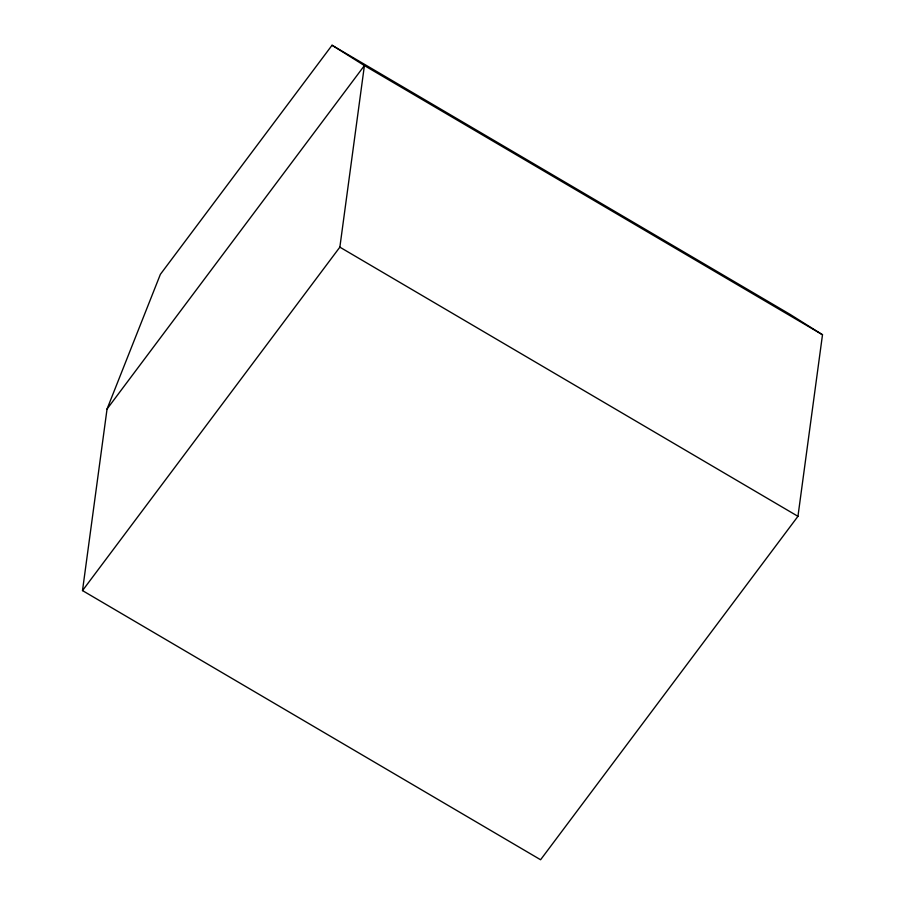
<?xml version="1.0" encoding="UTF-8"?>
<svg xmlns="http://www.w3.org/2000/svg" width="905" height="905" viewBox="0 0 905 905"><rect width="100%" height="100%" fill="white"/><g stroke="black" fill="none" stroke-linecap="round" stroke-linejoin="round"><path stroke-width="1.36" d="M82.502 590.592L107.05 409.026L160.366 274.362L332.045 45.25L790.144 314.408L822.498 334.748L797.95 516.314L540.59 859.75L82.502 590.592L339.861 247.156L364.41 65.579L332.045 45.25M107.05 409.026L364.41 65.579L822.498 334.748M339.861 247.156L797.95 516.314"/></g></svg>
